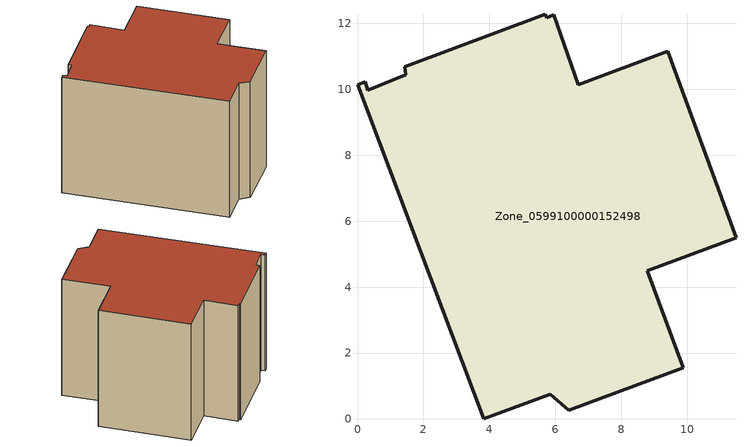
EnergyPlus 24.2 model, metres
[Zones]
Zone_0599100000152498
 floor ground (C_G): 1.44,10.69 5.69,12.28 5.73,12.18 5.95,12.27 6.7,10.14 9.41,11.15 11.48,5.5 8.78,4.5 9.88,1.55 6.41,0.27 5.84,0.75 3.82,0 0,10.15 0.24,10.23 0.31,9.97 1.47,10.44 z0
 wall outside (C_F): 6.7,10.14 5.95,12.27 5.73,12.18 5.69,12.28 1.44,10.69 1.47,10.44 0.31,9.97 0.24,10.23 0,10.15 3.82,0 5.84,0.75 6.41,0.27 9.88,1.55 8.78,4.5 11.48,5.5 9.41,11.15 6.7,10.14 z0:8.57
 roof outside (C_R): 1.47,10.44 0.31,9.97 0.24,10.23 0,10.15 3.82,0 5.84,0.75 6.41,0.27 9.88,1.55 8.78,4.5 11.48,5.5 9.41,11.15 6.7,10.14 5.95,12.27 5.73,12.18 5.69,12.28 1.44,10.69 z8.57
[BUILDING]
Pand.0599100000152498: North Axis=0; Terrain=City; Loads Convergence Tolerance Value=0.04; Temperature Convergence Tolerance Value=0.4; Solar Distribution=FullExterior; Maximum Number of Warmup Days=25; Minimum Number of Warmup Days=1
[Site:Location]
Rotterdam.The.Hague.AP_ZH_NLD Design_Conditions: Latitude=51.96; Longitude=4.45; Time Zone=1; Elevation=-4.5
[SITE:GROUNDTEMPERATURE:BUILDINGSURFACE]
18, 18, 18, 18, 18, 18, 18, 18, 18, 18, 18, 18
[MATERIAL] Thermal Absorptance=0.9; Solar Absorptance=0.7; Visible Absorptance=0.7
Name | Roughness | Thickness | Conductivity | Density | Specific Heat
G.TC.1946-1964 | MediumSmooth | 0.15 | 1 | 540 | 1210
F.TC.1946-1964 | Rough | 0.3 | 0.857143 | 1920 | 840
R.TC.1946-1964 | MediumRough | 0.2 | 0.235294 | 1500 | 1000
[CONSTRUCTION]
C_G: G.TC.1946-1964
C_F: F.TC.1946-1964
C_R: R.TC.1946-1964
[ZONE]
Zone_0599100000152498: Type=1; Multiplier=1; Ceiling Height=Autocalculate; Volume=Autocalculate; Floor Area=autocalculate; Part of Total Floor Area=Yes
[ZONEINFILTRATION:DESIGNFLOWRATE]
Infil_Zone_0599100000152498: Zone or ZoneList or Space or SpaceList=Zone_0599100000152498; Schedule=AlwaysOn; Design Flow Rate Calculation Method=Flow/Area; Flow Rate per Floor Area=0.003; Constant Term Coefficient=1; Temperature Term Coefficient=0; Velocity Term Coefficient=0; Velocity Squared Term Coefficient=0
[HVACTEMPLATE:ZONE:IDEALLOADSAIRSYSTEM]
Zone_0599100000152498: Maximum Heating Supply Air Temperature=50; Minimum Cooling Supply Air Temperature=13; Maximum Heating Supply Air Humidity Ratio=0.0156; Minimum Cooling Supply Air Humidity Ratio=0.0077; Heating Limit=NoLimit; Cooling Limit=NoLimit; Dehumidification Control Type=ConstantSensibleHeatRatio; Cooling Sensible Heat Ratio=0.7; Dehumidification Setpoint=60; Humidification Control Type=None; Humidification Setpoint=30; Outdoor Air Method=None; Outdoor Air Flow Rate per Person=0.00944; Outdoor Air Flow Rate per Zone Floor Area=0; Outdoor Air Flow Rate per Zone=0; Demand Controlled Ventilation Type=None; Outdoor Air Economizer Type=NoEconomizer; Heat Recovery Type=None; Sensible Heat Recovery Effectiveness=0.7; Latent Heat Recovery Effectiveness=0.65
[ZONECONTROL:THERMOSTAT]
ThermostatControl_Zone_0599100000152498: Zone or ZoneList=Zone_0599100000152498; Control Type Schedule=DualSetpointControlType; Control 1=Thermostat_Zone_0599100000152498; Temperature Difference Between Cutout And Setpoint=0
[THERMOSTATSETPOINT:DUALSETPOINT]
Thermostat_Zone_0599100000152498: Heating Setpoint Temperature Schedule=HeatingSetpoint_Zone_0599100000152498; Cooling Setpoint Temperature Schedule=CoolingSetpoint_Zone_0599100000152498
[SCHEDULE:COMPACT]
HeatingSetpoint_Zone_0599100000152498: Through: 12/31, For: AllDays, Until: 24:00, 21
CoolingSetpoint_Zone_0599100000152498: Through: 12/31, For: AllDays, Until: 24:00, 24
DualSetpointControlType: Through: 12/31, For: AllDays, Until: 24:00, 4
AlwaysOn: Through: 12/31, For: AllDays, Until: 24:00, 1
